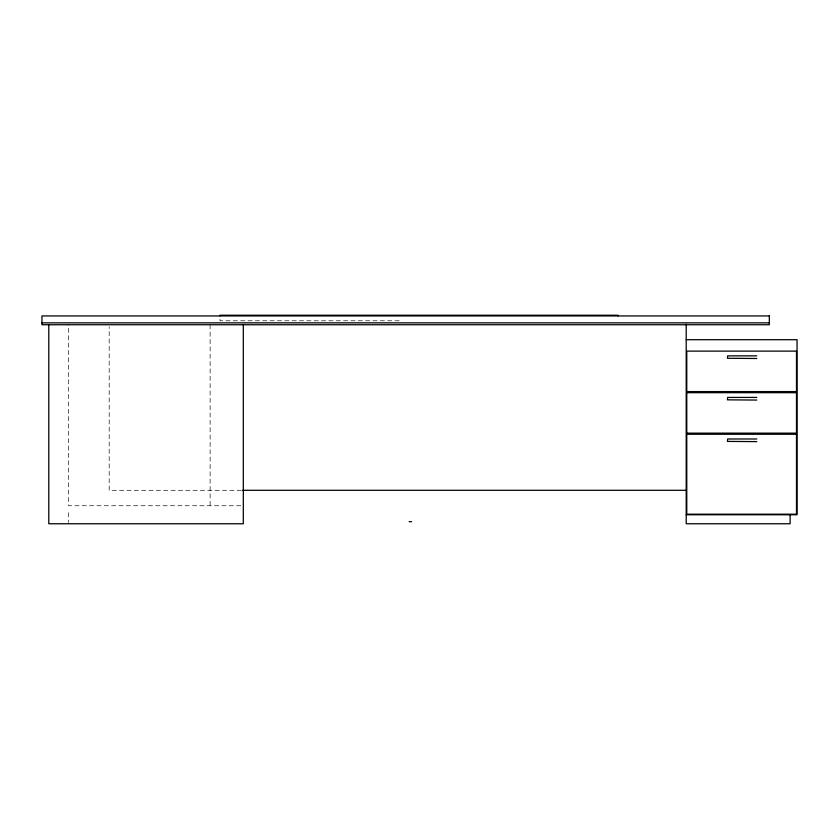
<?xml version="1.0" encoding="UTF-8"?>
<svg xmlns="http://www.w3.org/2000/svg" width="839" height="839" viewBox="0 0 839 839"><rect width="100%" height="100%" fill="white"/><g stroke="black" fill="none" stroke-linecap="round" stroke-linejoin="round"><path stroke-width="0.63" stroke-dasharray="4.2 3.15" d="M399.175 320.781L220.028 320.781L220.028 318.359M241.338 490.291L109.185 490.291L109.185 326.78M240.751 505.749L68.515 505.749L68.515 324.745M210.107 324.745L210.107 505.749M68.515 512.671L68.515 522.529"/><path stroke-width="1.26" d="M41.95 322.858L769.342 322.858M686.208 339.701L797.05 339.701L797.05 514.758L686.208 514.758M756.768 355.851L727.644 355.851L727.423 358.274L756.768 358.494M686.763 391.582L796.494 391.582M686.763 392.694L796.494 392.694M756.768 397.424L727.644 397.424L727.423 399.836L756.768 400.056M686.763 433.144L796.494 433.144M686.763 434.256L796.494 434.256M756.768 438.986L727.644 438.986L727.423 441.408L756.768 441.618M242.649 490.291L686.208 490.291M409.128 521.68L411.624 521.68M790.118 514.758L790.118 523.756L686.208 523.756L686.208 324.158M618.06 315.936L618.06 315.244L220.028 315.244L220.028 315.936M243.31 324.745L243.31 523.756L48.788 523.756L48.788 324.745M769.342 315.936L41.95 315.936L41.95 324.745L769.342 324.745L769.342 315.936M796.494 351.122L686.763 351.122L686.763 514.202L796.494 514.202L796.494 351.122"/></g></svg>
